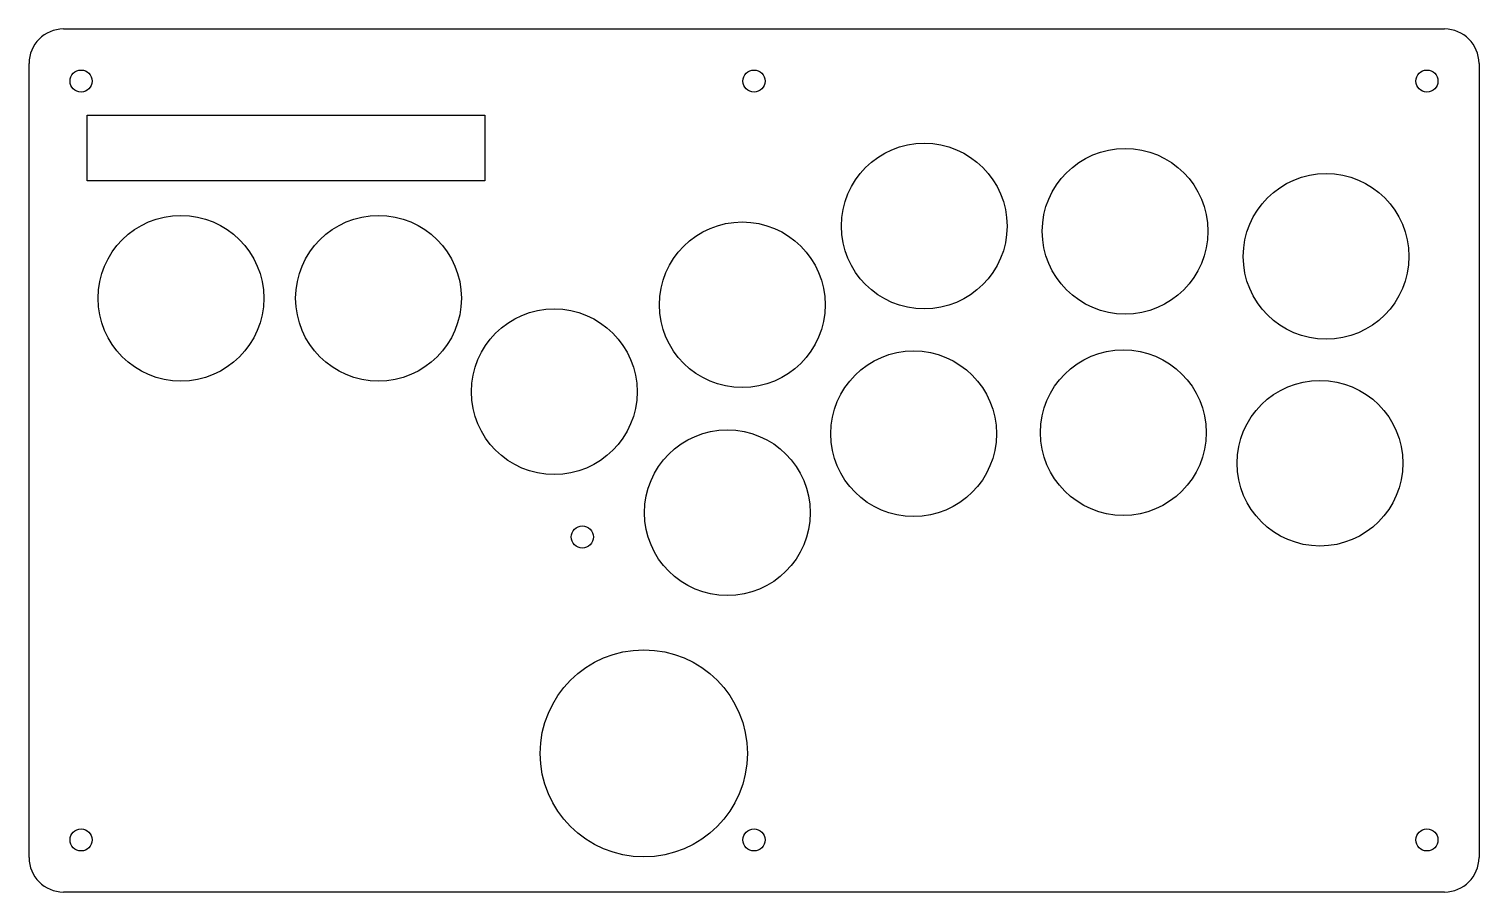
# Model space of a CAD drawing. Header units: millimetres. Extents: x 0 to 210, y -125 to 0.
import ezdxf

# ---------------------------------------------------------------- set-up
doc = ezdxf.new("R2010")
doc.units = ezdxf.units.MM
doc.layers.add('Shape2DView004', color=7, linetype='CONTINUOUS')

msp = doc.modelspace()

# ---------------------------------------------------------------- linework, layer by layer
at = {"layer": 'Shape2DView004'}
for p, q in [((5, 0), (114.75, 0)), ((114.75, 0), (126.65, 0)), ((126.65, 0), (205, 0)), ((0, -120), (0, -5)), ((210, -5), (210, -120)), ((8.43, -12.5), (66, -12.5)), ((8.43, -22), (8.43, -12.5)), ((66, -12.5), (66, -22)), ((66, -22), (8.43, -22)), ((205, -125), (5, -125))]:
    msp.add_line(p, q, dxfattribs=at)
for centre, radius in [((7.55, -7.55), 1.6), ((105, -7.55), 1.6), ((202.45, -7.55), 1.6), ((129.65, -28.54), 12), ((158.75, -29.3), 12), ((187.86, -32.94), 12), ((22, -39), 12), ((50.62, -39), 12), ((103.3, -39.95), 12), ((76.07, -52.54), 12), ((128.12, -58.62), 12), ((158.49, -58.46), 12), ((186.97, -62.89), 12), ((101.14, -70.06), 12), ((80.14, -73.58), 1.6), ((89.04, -104.92), 15), ((7.55, -117.45), 1.6), ((105, -117.45), 1.6), ((202.45, -117.45), 1.6)]:
    msp.add_circle(centre, radius, dxfattribs=at)
for centre, start, end in [((5, -5), 90, 180), ((205, -5), 0, 90), ((5, -120), 180, -90), ((205, -120), -90, 0)]:
    msp.add_arc(centre, 5, start, end, dxfattribs=at)

doc.saveas('drawing.dxf')
